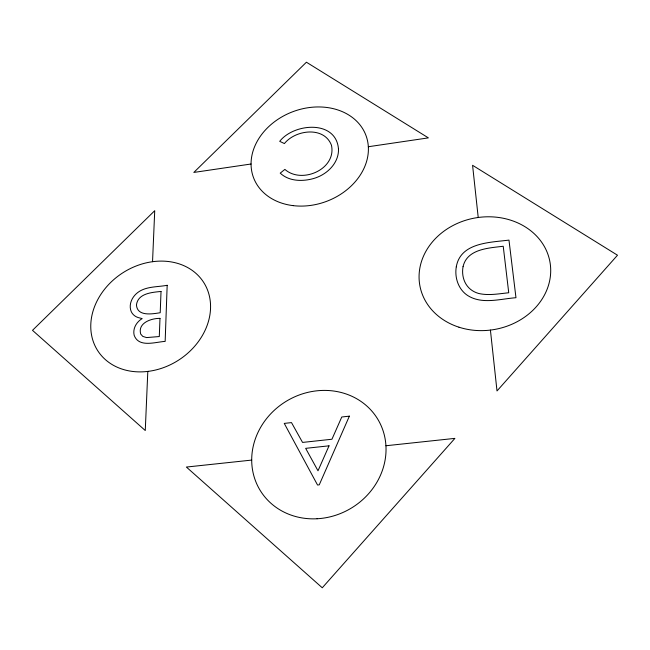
<?xml version="1.0" encoding="UTF-8"?>
<svg xmlns="http://www.w3.org/2000/svg" width="650" height="650" viewBox="0 0 650 650"><rect width="100%" height="100%" fill="white"/><g stroke="black" fill="none" stroke-linecap="round" stroke-linejoin="round"><path stroke-width="0.97" d="M147.81 371.418L145.267 430.519L32.5 330.338L154.732 210.689L152.539 261.706M251.071 164.003L193.814 172.437L306.418 62.213L428.382 137.881L368.331 146.729M251.704 460.086L186.388 467.058L322.27 587.787L454.902 438.376L385.929 445.746M478.221 217.482L472.574 165.295L617.5 255.214L497.006 390.951L490.417 330.078M167.172 285.301L165.157 341.396C155.415 341.965 138.734 348.018 134.152 335.238C132.567 328.591 136.508 321.929 142.171 318.598L138.044 317.525A15.901 12.992 -32.8 0 1 131.3 311.756C128.578 305.565 131.316 298.317 136.086 293.938C144.381 286.089 156.78 287.267 167.172 285.301M159.989 318.37L159.291 336.546L146.543 337.586L142.781 336.391L140.692 334.027C137.556 322.871 151.287 318.273 159.989 318.37M161.029 291.452L160.209 312.723C152.254 314.007 137.166 316.696 136.459 304.915C137.914 293.312 151.913 292.378 161.029 291.452M338.479 149.053C338.788 156.618 335.229 163.751 329.94 169A31.517 25.106 -20.8 0 1 313.519 178.555C302.412 181.634 289.071 181.472 280.223 173.136L284.887 169.398C301.836 184.446 336.659 169.162 331.459 145.259C324.139 125.97 295.474 129.74 284.408 143.569L279.711 141.334C293.792 123.191 336.188 119.494 338.479 149.053M456.284 266.841C454.561 277.046 457.998 288.364 466.464 294.694C480.927 305.021 499.801 298.911 515.97 297.716L508.974 240.102C490.076 242.539 460.517 242.401 456.284 266.841M463.052 266.671C461.671 274.072 463.442 282.279 468.796 287.763A23.351 19.996 -10.2 0 0 478.652 293.467C488.548 295.774 498.786 293.759 508.739 292.76L503.23 246.261C488.646 248.072 467.09 248.901 463.052 266.671M349.367 416.154L319.248 484.851L317.549 485.022L284.253 423.402L291.493 422.598L302.559 442.423L331.947 439.238L341.77 416.999L349.367 416.154M329.03 445.827L318.004 470.795L305.654 448.346L329.03 445.827M148.582 371.321A63.034 51.813 -33.1 0 0 203.564 282.222A63.034 51.813 -33.1 0 0 99.864 295.953A63.034 51.813 -33.1 0 0 148.582 371.321M458.957 327.194A66.113 56.591 -10.4 0 0 550.249 263.851A66.113 56.591 -10.4 0 0 445.461 230.084A66.113 56.591 -10.4 0 0 458.957 327.194M293.223 205.644A60.052 47.897 -20.7 0 0 366.738 137.743A60.052 47.897 -20.7 0 0 269.238 126.149A60.052 47.897 -20.7 0 0 293.223 205.644M317.062 518.757A68.737 62.546 -30.8 0 0 377.918 419.445A68.737 62.546 -30.8 0 0 261.625 425.685A68.737 62.546 -30.8 0 0 317.062 518.757"/></g></svg>
